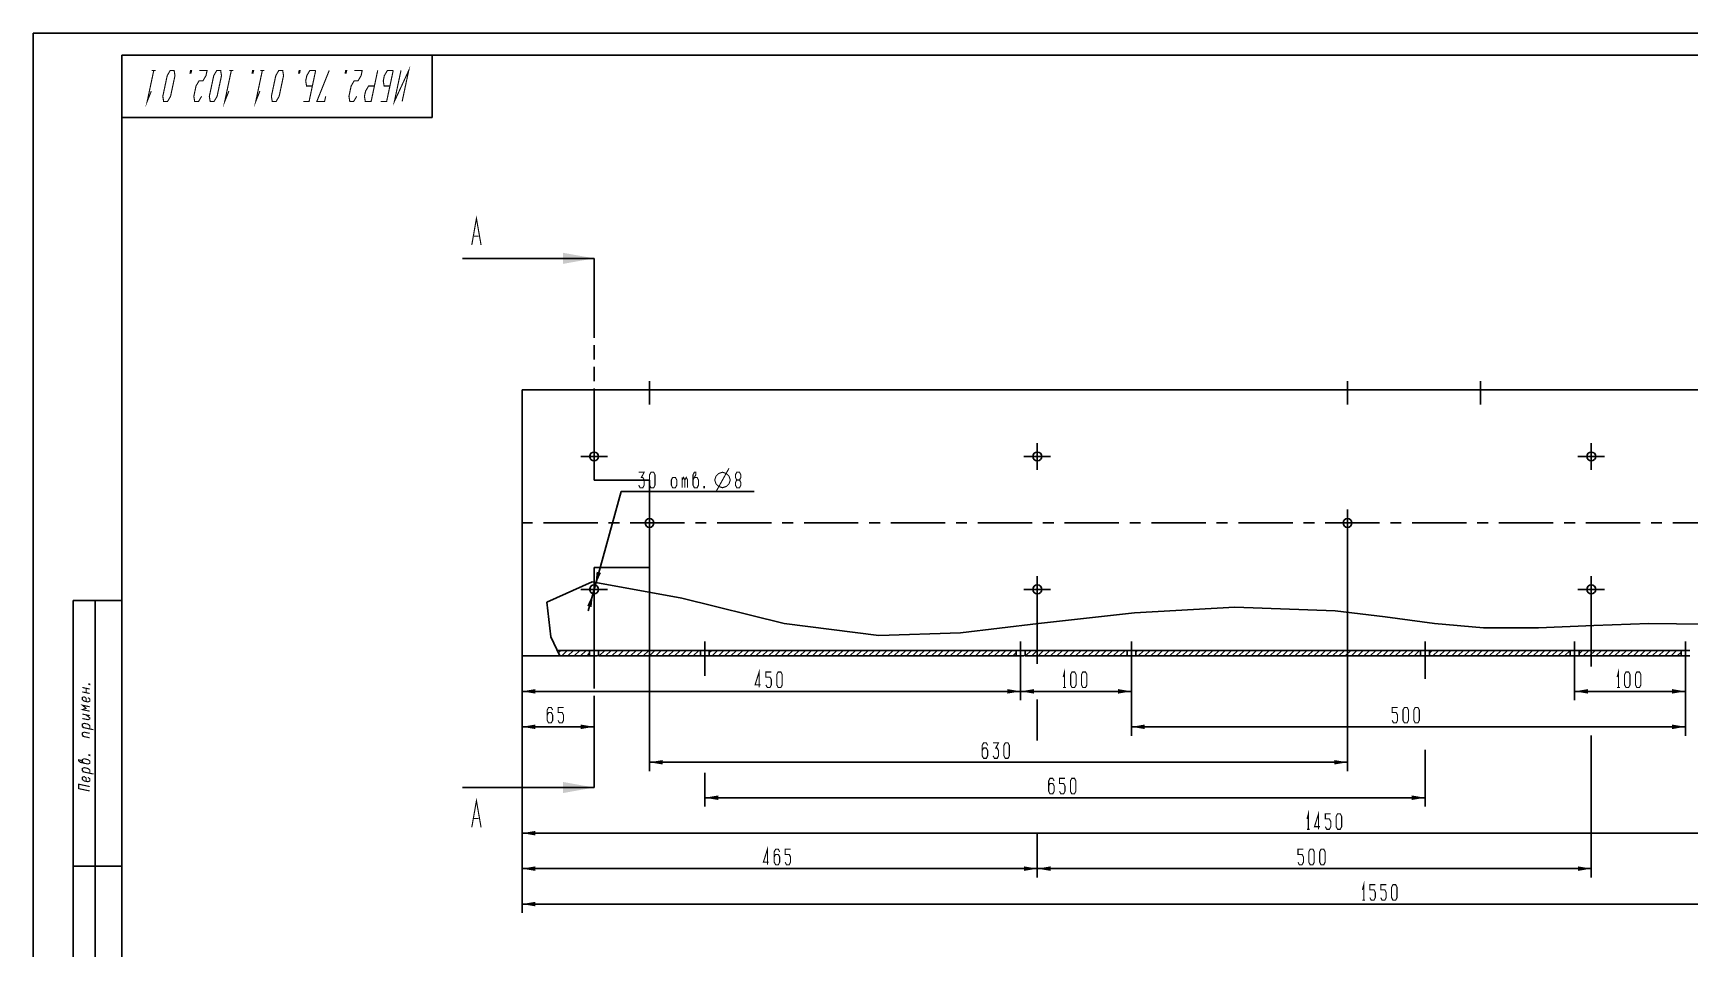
# Model space of a CAD drawing. Header units: millimetres. Extents: x 0 to 594, y 0 to 420.
# Drawn here: x 0 to 373.8, y 213.4 to 420 of the extents above; entities that cross this region are included whole.
import ezdxf

# ---------------------------------------------------------------- set-up
doc = ezdxf.new("R2010")
doc.units = ezdxf.units.MM
doc.header["$LTSCALE"] = 32.67
doc.linetypes.add('CENTER', pattern=[0.6, 0.375, -0.075, 0.075, -0.075])
doc.linetypes.add('PHANTOM', pattern=[0.8, 0.45, -0.05, 0.1, -0.05, 0.1, -0.05])
doc.layers.get('0').update_dxf_attribs({"linetype": 'CONTINUOUS'})
for name, color, linetype in [('ALL_AXIS', 7, 'CONTINUOUS'), ('ALL_DIMENSIONS', 7, 'CONTINUOUS'), ('DEFAULT_3', 7, 'PHANTOM')]:
    doc.layers.add(name, color=color, linetype=linetype)
doc.styles.get("Standard").update_dxf_attribs({"font": 'txt', "width": 0.7})
doc.dimstyles.new('DIMSTYLE_1', dxfattribs={"dimtxt": 3.5, "dimasz": 3, "dimexe": 0.18, "dimexo": 0.0625, "dimgap": 0.09, "dimtad": 1, "dimdec": 5, "dimlfac": 4, "dimdsep": 46, "dimtxsty": 'STANDARD', "dimblk": '_FILLED', "dimblk1": '_FILLED', "dimblk2": '_FILLED', "dimcen": 0.09, "dimadec": 0, "dimazin": 0, "dimtp": 1.2, "dimtm": 1.2, "dimtfac": 1, "dimtdec": 5, "dimtofl": 0, "dimtmove": 0, "dimatfit": 3, "dimldrblk": '_FILLED', "dimfxl": 1, "dimtolj": 1, "dimarcsym": 0})
doc.dimstyles.new('DIMSTYLE_4', dxfattribs={"dimtxt": 3.5, "dimasz": 3, "dimexe": 0.18, "dimexo": 0.0625, "dimgap": 0.09, "dimtad": 1, "dimtih": 1, "dimtoh": 1, "dimdec": 5, "dimlfac": 4, "dimdsep": 46, "dimtxsty": 'STANDARD', "dimblk": '_FILLED', "dimblk1": '_FILLED', "dimblk2": '_FILLED', "dimcen": 0.09, "dimadec": 0, "dimazin": 0, "dimtp": 0.2, "dimtm": 0.2, "dimtfac": 1, "dimtdec": 5, "dimtofl": 0, "dimtmove": 0, "dimatfit": 3, "dimldrblk": '_FILLED', "dimfxl": 1, "dimtolj": 1, "dimarcsym": 0})
doc.dimstyles.new('DIMSTYLE_5', dxfattribs={"dimtxt": 3.5, "dimasz": 3, "dimexe": 0.18, "dimexo": 0.0625, "dimgap": 0.09, "dimtad": 1, "dimdec": 5, "dimlfac": 4, "dimdsep": 46, "dimtxsty": 'STANDARD', "dimblk": '_FILLED', "dimblk1": '_FILLED', "dimblk2": '_FILLED', "dimcen": 0.09, "dimadec": 0, "dimazin": 0, "dimtp": 0.3, "dimtm": 0.3, "dimtfac": 1, "dimtdec": 5, "dimtofl": 0, "dimtmove": 0, "dimatfit": 3, "dimldrblk": '_FILLED', "dimfxl": 1, "dimtolj": 1, "dimarcsym": 0})
doc.dimstyles.new('DIMSTYLE_6', dxfattribs={"dimtxt": 3.5, "dimasz": 3, "dimexe": 0.18, "dimexo": 0.0625, "dimgap": 0.09, "dimtad": 1, "dimdec": 5, "dimlfac": 4, "dimdsep": 46, "dimtxsty": 'STANDARD', "dimblk": '_FILLED', "dimblk1": '_FILLED', "dimblk2": '_FILLED', "dimcen": 0.09, "dimadec": 0, "dimazin": 0, "dimtp": 0.8, "dimtm": 0.8, "dimtfac": 1, "dimtdec": 5, "dimtofl": 0, "dimtmove": 0, "dimatfit": 3, "dimldrblk": '_FILLED', "dimfxl": 1, "dimtolj": 1, "dimarcsym": 0})

# ---------------------------------------------------------------- blocks, each defined once
blk = doc.blocks.new('_FILLED')
at = {"color": 0, "linetype": 'BYBLOCK'}
blk.add_solid([(0, 0), (-1, 0.17), (-1, -0.17)], dxfattribs=at)
blk = doc.blocks.new('*D0')
at = {"layer": 'ALL_DIMENSIONS', "color": 2, "linetype": 'CONTINUOUS'}
for p, q in [((110.32, 279.91), (110.32, 221.48)), ((497.82, 280.23), (497.82, 221.48)), ((110.32, 223.48), (304.07, 223.48)), ((497.82, 223.48), (304.07, 223.48))]:
    blk.add_line(p, q, dxfattribs=at)
at = {"layer": 'ALL_DIMENSIONS', "color": 2, "linetype": 'CONTINUOUS', "xscale": 3, "yscale": 3, "zscale": 3, "rotation": 180}
blk.add_blockref('_FILLED', (110.32, 223.48), dxfattribs=at)
at = {"layer": 'ALL_DIMENSIONS', "color": 2, "linetype": 'CONTINUOUS', "xscale": 3, "yscale": 3, "zscale": 3}
blk.add_blockref('_FILLED', (497.82, 223.48), dxfattribs=at)
blk = doc.blocks.new('*D3')
at = {"layer": 'ALL_DIMENSIONS', "color": 2, "linetype": 'CONTINUOUS'}
for p, q in [((126.57, 294.48), (132.65, 316.55)), ((132.65, 316.55), (162.66, 316.55)), ((162.66, 316.55), (134.9, 316.55)), ((126.84, 295.45), (126.57, 294.48)), ((126.84, 295.45), (126.84, 295.45)), ((126.57, 294.48), (125.25, 289.66)), ((126.31, 293.52), (126.57, 294.48)), ((126.31, 293.52), (126.31, 293.52))]:
    blk.add_line(p, q, dxfattribs=at)
at = {"layer": 'ALL_DIMENSIONS', "color": 2, "linetype": 'CONTINUOUS', "xscale": 3, "yscale": 3, "zscale": 3}
for p, rotation in [((126.84, 295.45), 254.6078218206), ((126.31, 293.52), 74.6078218206)]:
    blk.add_blockref('_FILLED', p, dxfattribs=dict(at, rotation=rotation))
blk = doc.blocks.new('*D6')
at = {"layer": 'ALL_DIMENSIONS', "color": 2, "linetype": 'CONTINUOUS'}
for p, q in [((226.57, 292.05), (226.57, 277.7)), ((110.32, 280.3), (110.32, 229.48)), ((226.57, 269.67), (226.57, 260.37)), ((226.57, 235.97), (226.57, 229.48)), ((110.32, 231.48), (168.45, 231.48)), ((226.57, 231.48), (168.45, 231.48))]:
    blk.add_line(p, q, dxfattribs=at)
at = {"layer": 'ALL_DIMENSIONS', "color": 2, "linetype": 'CONTINUOUS', "xscale": 3, "yscale": 3, "zscale": 3, "rotation": 180}
blk.add_blockref('_FILLED', (110.32, 231.48), dxfattribs=at)
at = {"layer": 'ALL_DIMENSIONS', "color": 2, "linetype": 'CONTINUOUS', "xscale": 3, "yscale": 3, "zscale": 3}
blk.add_blockref('_FILLED', (226.57, 231.48), dxfattribs=at)
blk = doc.blocks.new('*D7')
at = {"layer": 'ALL_DIMENSIONS', "color": 2, "linetype": 'CONTINUOUS'}
for p, q in [((351.57, 294.48), (351.57, 277.09)), ((351.57, 261.54), (351.57, 229.48)), ((226.57, 239.48), (226.57, 229.48)), ((226.57, 231.48), (289.07, 231.48)), ((351.57, 231.48), (289.07, 231.48))]:
    blk.add_line(p, q, dxfattribs=at)
at = {"layer": 'ALL_DIMENSIONS', "color": 2, "linetype": 'CONTINUOUS', "xscale": 3, "yscale": 3, "zscale": 3, "rotation": 180}
blk.add_blockref('_FILLED', (226.57, 231.48), dxfattribs=at)
at = {"layer": 'ALL_DIMENSIONS', "color": 2, "linetype": 'CONTINUOUS', "xscale": 3, "yscale": 3, "zscale": 3}
blk.add_blockref('_FILLED', (351.57, 231.48), dxfattribs=at)
blk = doc.blocks.new('*D8')
at = {"layer": 'ALL_DIMENSIONS', "color": 2, "linetype": 'CONTINUOUS'}
for p, q in [((139.07, 309.48), (139.07, 253.48)), ((296.57, 309.48), (296.57, 253.48)), ((139.07, 255.48), (217.82, 255.48)), ((296.57, 255.48), (217.82, 255.48))]:
    blk.add_line(p, q, dxfattribs=at)
at = {"layer": 'ALL_DIMENSIONS', "color": 2, "linetype": 'CONTINUOUS', "xscale": 3, "yscale": 3, "zscale": 3, "rotation": 180}
blk.add_blockref('_FILLED', (139.07, 255.48), dxfattribs=at)
at = {"layer": 'ALL_DIMENSIONS', "color": 2, "linetype": 'CONTINUOUS', "xscale": 3, "yscale": 3, "zscale": 3}
blk.add_blockref('_FILLED', (296.57, 255.48), dxfattribs=at)
blk = doc.blocks.new('*D9')
at = {"layer": 'ALL_DIMENSIONS', "color": 2, "linetype": 'CONTINUOUS'}
for p, q in [((110.32, 279.48), (110.32, 261.48)), ((126.57, 279.48), (126.57, 275.22)), ((126.57, 269.7), (126.57, 261.48)), ((110.32, 263.48), (118.45, 263.48)), ((126.57, 263.48), (118.45, 263.48))]:
    blk.add_line(p, q, dxfattribs=at)
at = {"layer": 'ALL_DIMENSIONS', "color": 2, "linetype": 'CONTINUOUS', "xscale": 3, "yscale": 3, "zscale": 3, "rotation": 180}
blk.add_blockref('_FILLED', (110.32, 263.48), dxfattribs=at)
at = {"layer": 'ALL_DIMENSIONS', "color": 2, "linetype": 'CONTINUOUS', "xscale": 3, "yscale": 3, "zscale": 3}
blk.add_blockref('_FILLED', (126.57, 263.48), dxfattribs=at)
blk = doc.blocks.new('*D10')
at = {"layer": 'ALL_DIMENSIONS', "color": 2, "linetype": 'CONTINUOUS'}
for p, q in [((110.32, 279.48), (110.32, 269.48)), ((222.82, 279.48), (222.82, 269.48)), ((110.32, 271.48), (166.57, 271.48)), ((222.82, 271.48), (166.57, 271.48))]:
    blk.add_line(p, q, dxfattribs=at)
at = {"layer": 'ALL_DIMENSIONS', "color": 2, "linetype": 'CONTINUOUS', "xscale": 3, "yscale": 3, "zscale": 3, "rotation": 180}
blk.add_blockref('_FILLED', (110.32, 271.48), dxfattribs=at)
at = {"layer": 'ALL_DIMENSIONS', "color": 2, "linetype": 'CONTINUOUS', "xscale": 3, "yscale": 3, "zscale": 3}
blk.add_blockref('_FILLED', (222.82, 271.48), dxfattribs=at)
blk = doc.blocks.new('*D11')
at = {"layer": 'ALL_DIMENSIONS', "color": 2, "linetype": 'CONTINUOUS'}
for p, q in [((347.82, 279.48), (347.82, 269.48)), ((372.82, 279.48), (372.82, 269.48)), ((347.82, 271.48), (360.32, 271.48)), ((372.82, 271.48), (360.32, 271.48))]:
    blk.add_line(p, q, dxfattribs=at)
at = {"layer": 'ALL_DIMENSIONS', "color": 2, "linetype": 'CONTINUOUS', "xscale": 3, "yscale": 3, "zscale": 3, "rotation": 180}
blk.add_blockref('_FILLED', (347.82, 271.48), dxfattribs=at)
at = {"layer": 'ALL_DIMENSIONS', "color": 2, "linetype": 'CONTINUOUS', "xscale": 3, "yscale": 3, "zscale": 3}
blk.add_blockref('_FILLED', (372.82, 271.48), dxfattribs=at)
blk = doc.blocks.new('*D12')
at = {"layer": 'ALL_DIMENSIONS', "color": 2, "linetype": 'CONTINUOUS'}
for p, q in [((247.82, 279.48), (247.82, 261.48)), ((372.82, 279.48), (372.82, 261.48)), ((247.82, 263.48), (310.32, 263.48)), ((372.82, 263.48), (310.32, 263.48))]:
    blk.add_line(p, q, dxfattribs=at)
at = {"layer": 'ALL_DIMENSIONS', "color": 2, "linetype": 'CONTINUOUS', "xscale": 3, "yscale": 3, "zscale": 3, "rotation": 180}
blk.add_blockref('_FILLED', (247.82, 263.48), dxfattribs=at)
at = {"layer": 'ALL_DIMENSIONS', "color": 2, "linetype": 'CONTINUOUS', "xscale": 3, "yscale": 3, "zscale": 3}
blk.add_blockref('_FILLED', (372.82, 263.48), dxfattribs=at)
blk = doc.blocks.new('*D16')
at = {"layer": 'ALL_DIMENSIONS', "color": 2, "linetype": 'CONTINUOUS'}
for p, q in [((151.57, 279.48), (151.57, 274.96)), ((314.07, 279.48), (314.07, 274.33)), ((314.07, 258.28), (314.07, 245.48)), ((151.57, 253.13), (151.57, 245.48)), ((151.57, 247.48), (232.82, 247.48)), ((314.07, 247.48), (232.82, 247.48))]:
    blk.add_line(p, q, dxfattribs=at)
at = {"layer": 'ALL_DIMENSIONS', "color": 2, "linetype": 'CONTINUOUS', "xscale": 3, "yscale": 3, "zscale": 3, "rotation": 180}
blk.add_blockref('_FILLED', (151.57, 247.48), dxfattribs=at)
at = {"layer": 'ALL_DIMENSIONS', "color": 2, "linetype": 'CONTINUOUS', "xscale": 3, "yscale": 3, "zscale": 3}
blk.add_blockref('_FILLED', (314.07, 247.48), dxfattribs=at)
blk = doc.blocks.new('*D17')
at = {"layer": 'ALL_DIMENSIONS', "color": 2, "linetype": 'CONTINUOUS'}
for p, q in [((222.82, 277.48), (222.82, 269.48)), ((247.82, 277.48), (247.82, 269.48)), ((222.82, 271.48), (235.32, 271.48)), ((247.82, 271.48), (235.32, 271.48))]:
    blk.add_line(p, q, dxfattribs=at)
at = {"layer": 'ALL_DIMENSIONS', "color": 2, "linetype": 'CONTINUOUS', "xscale": 3, "yscale": 3, "zscale": 3, "rotation": 180}
blk.add_blockref('_FILLED', (222.82, 271.48), dxfattribs=at)
at = {"layer": 'ALL_DIMENSIONS', "color": 2, "linetype": 'CONTINUOUS', "xscale": 3, "yscale": 3, "zscale": 3}
blk.add_blockref('_FILLED', (247.82, 271.48), dxfattribs=at)
blk = doc.blocks.new('*D19')
at = {"layer": 'ALL_DIMENSIONS', "color": 2, "linetype": 'CONTINUOUS'}
for p, q in [((110.32, 283.18), (110.32, 237.48)), ((472.82, 277.48), (472.82, 237.48)), ((110.32, 239.48), (291.57, 239.48)), ((472.82, 239.48), (291.57, 239.48))]:
    blk.add_line(p, q, dxfattribs=at)
at = {"layer": 'ALL_DIMENSIONS', "color": 2, "linetype": 'CONTINUOUS', "xscale": 3, "yscale": 3, "zscale": 3, "rotation": 180}
blk.add_blockref('_FILLED', (110.32, 239.48), dxfattribs=at)
at = {"layer": 'ALL_DIMENSIONS', "color": 2, "linetype": 'CONTINUOUS', "xscale": 3, "yscale": 3, "zscale": 3}
blk.add_blockref('_FILLED', (472.82, 239.48), dxfattribs=at)

msp = doc.modelspace()

# ---------------------------------------------------------------- linework, layer by layer
at = {"color": 7, "linetype": 'CONTINUOUS'}
for p, q in [((0, 420), (0, 0)), ((0, 420), (594, 420)), ((90, 415), (20, 415)), ((20, 401), (20, 415)), ((20, 415), (20, 5)), ((20, 415), (589, 415)), ((90, 401), (90, 415)), ((90, 401), (20, 401)), ((126.5736612, 369.1847294), (102.8736612, 369.1847294)), ((110.3236612, 279.4844294), (110.3236612, 339.4844294)), ((497.8236612, 339.4844294), (110.3236612, 339.4844294)), ((126.1105873, 296.2095798), (115.9176813, 291.5685624)), ((146.3889169, 292.4936978), (126.1105873, 296.2095798)), ((9, 172), (9, 292)), ((9, 292), (20, 292)), ((14, 172), (14, 292)), ((20, 172), (20, 292)), ((169.4797042, 286.7862389), (146.3889169, 292.4936978)), ((115.9176813, 291.5685624), (116.7922284, 283.7570678)), ((248.5180544, 289.2033859), (226.8675859, 286.7862389)), ((271.114478, 290.462363), (248.5180544, 289.2033859)), ((293.8201145, 289.655633), (271.114478, 290.462363)), ((305.0461883, 288.3060272), (293.8201145, 289.655633)), ((316.1757928, 286.8242513), (305.0461883, 288.3060272)), ((190.8501732, 284.1006105), (169.4797042, 286.7862389)), ((209.269765, 284.6744963), (190.8501732, 284.1006105)), ((226.8675859, 286.7862389), (209.269765, 284.6744963)), ((327.2963789, 285.8297742), (316.1757928, 286.8242513)), ((339.6812964, 285.7818137), (327.2963789, 285.8297742)), ((352.1271045, 286.3482832), (339.6812964, 285.7818137)), ((364.5985019, 286.7862389), (352.1271045, 286.3482832)), ((377.0597841, 286.6079525), (364.5985019, 286.7862389)), ((116.7922284, 283.7570678), (118.821968, 279.4844294)), ((125.5736612, 280.7344294), (118.2281489, 280.7344294)), ((125.5736612, 279.4844294), (125.5736612, 280.7344294)), ((127.5736612, 279.4844294), (127.5736612, 280.7344294)), ((150.5736612, 280.7344294), (127.5736612, 280.7344294)), ((150.5736612, 279.4844294), (150.5736612, 280.7344294)), ((152.5736612, 279.4844294), (152.5736612, 280.7344294)), ((221.8236612, 280.7344294), (152.5736612, 280.7344294)), ((221.8236612, 279.4844294), (221.8236612, 280.7344294)), ((223.8236612, 279.4844294), (223.8236612, 280.7344294)), ((246.8236612, 280.7344294), (223.8236612, 280.7344294)), ((246.8236612, 279.4844294), (246.8236612, 280.7344294)), ((248.8236612, 279.4844294), (248.8236612, 280.7344294)), ((313.0736612, 280.7344294), (248.8236612, 280.7344294)), ((313.0736612, 279.4844294), (313.0736612, 280.7344294)), ((346.8236612, 280.7344294), (315.0736612, 280.7344294)), ((315.0736612, 279.4844294), (315.0736612, 280.7344294)), ((346.8236612, 279.4844294), (346.8236612, 280.7344294)), ((371.8236612, 280.7344294), (348.8236612, 280.7344294)), ((348.8236612, 279.4844294), (348.8236612, 280.7344294)), ((371.8236612, 279.4844294), (371.8236612, 280.7344294)), ((125.5736612, 279.4844294), (110.3236612, 279.4844294)), ((150.5736612, 279.4844294), (127.5736612, 279.4844294)), ((221.8236612, 279.4844294), (152.5736612, 279.4844294)), ((246.8236612, 279.4844294), (223.8236612, 279.4844294)), ((313.0736612, 279.4844294), (248.8236612, 279.4844294)), ((346.8236612, 279.4844294), (315.0736612, 279.4844294)), ((371.8236612, 279.4844294), (348.8236612, 279.4844294)), ((126.5736612, 249.7841294), (102.8736612, 249.7841294)), ((9, 232), (20, 232))]:
    msp.add_line(p, q, dxfattribs=at)
at = {"color": 5, "linetype": 'CONTINUOUS'}
for p, q in [((102.8736612, 369.1847294), (96.8736612, 369.1847294)), ((102.8736612, 249.7841294), (96.8736612, 249.7841294))]:
    msp.add_line(p, q, dxfattribs=at)
at = {"color": 2, "linetype": 'CONTINUOUS'}
for p, q in [((118.5082001, 280.1449165), (119.097713, 280.7344294)), ((119.2619265, 279.4844294), (120.5119265, 280.7344294)), ((120.6761401, 279.4844294), (121.9261401, 280.7344294)), ((122.0903537, 279.4844294), (123.3403537, 280.7344294)), ((123.5045672, 279.4844294), (124.7545672, 280.7344294)), ((127.5736612, 280.7250963), (127.5829943, 280.7344294)), ((127.7472079, 279.4844294), (128.9972079, 280.7344294)), ((129.1614215, 279.4844294), (130.4114215, 280.7344294)), ((130.575635, 279.4844294), (131.825635, 280.7344294)), ((131.9898486, 279.4844294), (133.2398486, 280.7344294)), ((133.4040622, 279.4844294), (134.6540622, 280.7344294)), ((134.8182757, 279.4844294), (136.0682757, 280.7344294)), ((136.2324893, 279.4844294), (137.4824893, 280.7344294)), ((137.6467028, 279.4844294), (138.8967028, 280.7344294)), ((139.0609164, 279.4844294), (140.3109164, 280.7344294)), ((140.47513, 279.4844294), (141.72513, 280.7344294)), ((141.8893435, 279.4844294), (143.1393435, 280.7344294)), ((143.3035571, 279.4844294), (144.5535571, 280.7344294)), ((144.7177707, 279.4844294), (145.9677707, 280.7344294)), ((146.1319842, 279.4844294), (147.3819842, 280.7344294)), ((147.5461978, 279.4844294), (148.7961978, 280.7344294)), ((148.9604113, 279.4844294), (150.2104113, 280.7344294)), ((152.5736612, 280.2692522), (153.0388385, 280.7344294)), ((153.203052, 279.4844294), (154.453052, 280.7344294)), ((154.6172656, 279.4844294), (155.8672656, 280.7344294)), ((156.0314792, 279.4844294), (157.2814792, 280.7344294)), ((157.4456927, 279.4844294), (158.6956927, 280.7344294)), ((158.8599063, 279.4844294), (160.1099063, 280.7344294)), ((160.2741198, 279.4844294), (161.5241198, 280.7344294)), ((161.6883334, 279.4844294), (162.9383334, 280.7344294)), ((163.102547, 279.4844294), (164.352547, 280.7344294)), ((164.5167605, 279.4844294), (165.7667605, 280.7344294)), ((165.9309741, 279.4844294), (167.1809741, 280.7344294)), ((167.3451877, 279.4844294), (168.5951877, 280.7344294)), ((168.7594012, 279.4844294), (170.0094012, 280.7344294)), ((170.1736148, 279.4844294), (171.4236148, 280.7344294)), ((171.5878283, 279.4844294), (172.8378283, 280.7344294)), ((173.0020419, 279.4844294), (174.2520419, 280.7344294)), ((174.4162555, 279.4844294), (175.6662555, 280.7344294)), ((175.830469, 279.4844294), (177.080469, 280.7344294)), ((177.2446826, 279.4844294), (178.4946826, 280.7344294)), ((178.6588962, 279.4844294), (179.9088962, 280.7344294)), ((180.0731097, 279.4844294), (181.3231097, 280.7344294)), ((181.4873233, 279.4844294), (182.7373233, 280.7344294)), ((182.9015368, 279.4844294), (184.1515368, 280.7344294)), ((184.3157504, 279.4844294), (185.5657504, 280.7344294)), ((185.729964, 279.4844294), (186.979964, 280.7344294)), ((187.1441775, 279.4844294), (188.3941775, 280.7344294)), ((188.5583911, 279.4844294), (189.8083911, 280.7344294)), ((189.9726047, 279.4844294), (191.2226047, 280.7344294)), ((191.3868182, 279.4844294), (192.6368182, 280.7344294)), ((192.8010318, 279.4844294), (194.0510318, 280.7344294)), ((194.2152453, 279.4844294), (195.4652453, 280.7344294)), ((195.6294589, 279.4844294), (196.8794589, 280.7344294)), ((197.0436725, 279.4844294), (198.2936725, 280.7344294)), ((198.457886, 279.4844294), (199.707886, 280.7344294)), ((199.8720996, 279.4844294), (201.1220996, 280.7344294)), ((201.2863132, 279.4844294), (202.5363132, 280.7344294)), ((202.7005267, 279.4844294), (203.9505267, 280.7344294)), ((204.1147403, 279.4844294), (205.3647403, 280.7344294)), ((205.5289538, 279.4844294), (206.7789538, 280.7344294)), ((206.9431674, 279.4844294), (208.1931674, 280.7344294)), ((208.357381, 279.4844294), (209.607381, 280.7344294)), ((209.7715945, 279.4844294), (211.0215945, 280.7344294)), ((211.1858081, 279.4844294), (212.4358081, 280.7344294)), ((212.6000217, 279.4844294), (213.8500217, 280.7344294)), ((214.0142352, 279.4844294), (215.2642352, 280.7344294)), ((215.4284488, 279.4844294), (216.6784488, 280.7344294)), ((216.8426623, 279.4844294), (218.0926623, 280.7344294)), ((218.2568759, 279.4844294), (219.5068759, 280.7344294)), ((219.6710895, 279.4844294), (220.9210895, 280.7344294)), ((223.9137301, 279.4844294), (225.1637301, 280.7344294)), ((225.3279437, 279.4844294), (226.5779437, 280.7344294)), ((226.7421573, 279.4844294), (227.9921573, 280.7344294)), ((228.1563708, 279.4844294), (229.4063708, 280.7344294)), ((229.5705844, 279.4844294), (230.8205844, 280.7344294)), ((230.984798, 279.4844294), (232.234798, 280.7344294)), ((232.3990115, 279.4844294), (233.6490115, 280.7344294)), ((233.8132251, 279.4844294), (235.0632251, 280.7344294)), ((235.2274386, 279.4844294), (236.4774386, 280.7344294)), ((236.6416522, 279.4844294), (237.8916522, 280.7344294)), ((238.0558658, 279.4844294), (239.3058658, 280.7344294)), ((239.4700793, 279.4844294), (240.7200793, 280.7344294)), ((240.8842929, 279.4844294), (242.1342929, 280.7344294)), ((242.2985065, 279.4844294), (243.5485065, 280.7344294)), ((243.71272, 279.4844294), (244.96272, 280.7344294)), ((245.1269336, 279.4844294), (246.3769336, 280.7344294)), ((248.8236612, 280.3527299), (249.2053607, 280.7344294)), ((249.3695743, 279.4844294), (250.6195743, 280.7344294)), ((250.7837878, 279.4844294), (252.0337878, 280.7344294)), ((252.1980014, 279.4844294), (253.4480014, 280.7344294)), ((253.612215, 279.4844294), (254.862215, 280.7344294)), ((255.0264285, 279.4844294), (256.2764285, 280.7344294)), ((256.4406421, 279.4844294), (257.6906421, 280.7344294)), ((257.8548556, 279.4844294), (259.1048556, 280.7344294)), ((259.2690692, 279.4844294), (260.5190692, 280.7344294)), ((260.6832828, 279.4844294), (261.9332828, 280.7344294)), ((262.0974963, 279.4844294), (263.3474963, 280.7344294)), ((263.5117099, 279.4844294), (264.7617099, 280.7344294)), ((264.9259235, 279.4844294), (266.1759235, 280.7344294)), ((266.340137, 279.4844294), (267.590137, 280.7344294)), ((267.7543506, 279.4844294), (269.0043506, 280.7344294)), ((269.1685641, 279.4844294), (270.4185641, 280.7344294)), ((270.5827777, 279.4844294), (271.8327777, 280.7344294)), ((271.9969913, 279.4844294), (273.2469913, 280.7344294)), ((273.4112048, 279.4844294), (274.6612048, 280.7344294)), ((274.8254184, 279.4844294), (276.0754184, 280.7344294)), ((276.239632, 279.4844294), (277.489632, 280.7344294)), ((277.6538455, 279.4844294), (278.9038455, 280.7344294)), ((279.0680591, 279.4844294), (280.3180591, 280.7344294)), ((280.4822726, 279.4844294), (281.7322726, 280.7344294)), ((281.8964862, 279.4844294), (283.1464862, 280.7344294)), ((283.3106998, 279.4844294), (284.5606998, 280.7344294)), ((284.7249133, 279.4844294), (285.9749133, 280.7344294)), ((286.1391269, 279.4844294), (287.3891269, 280.7344294)), ((287.5533405, 279.4844294), (288.8033405, 280.7344294)), ((288.967554, 279.4844294), (290.217554, 280.7344294)), ((290.3817676, 279.4844294), (291.6317676, 280.7344294)), ((291.7959811, 279.4844294), (293.0459811, 280.7344294)), ((293.2101947, 279.4844294), (294.4601947, 280.7344294)), ((294.6244083, 279.4844294), (295.8744083, 280.7344294)), ((296.0386218, 279.4844294), (297.2886218, 280.7344294)), ((297.4528354, 279.4844294), (298.7028354, 280.7344294)), ((298.867049, 279.4844294), (300.117049, 280.7344294)), ((300.2812625, 279.4844294), (301.5312625, 280.7344294)), ((301.6954761, 279.4844294), (302.9454761, 280.7344294)), ((303.1096896, 279.4844294), (304.3596896, 280.7344294)), ((304.5239032, 279.4844294), (305.7739032, 280.7344294)), ((305.9381168, 279.4844294), (307.1881168, 280.7344294)), ((307.3523303, 279.4844294), (308.6023303, 280.7344294)), ((308.7665439, 279.4844294), (310.0165439, 280.7344294)), ((310.1807575, 279.4844294), (311.4307575, 280.7344294)), ((311.594971, 279.4844294), (312.844971, 280.7344294)), ((315.0736612, 280.1346925), (315.6733981, 280.7344294)), ((315.8376117, 279.4844294), (317.0876117, 280.7344294)), ((317.2518253, 279.4844294), (318.5018253, 280.7344294)), ((318.6660388, 279.4844294), (319.9160388, 280.7344294)), ((320.0802524, 279.4844294), (321.3302524, 280.7344294)), ((321.494466, 279.4844294), (322.744466, 280.7344294)), ((322.9086795, 279.4844294), (324.1586795, 280.7344294)), ((324.3228931, 279.4844294), (325.5728931, 280.7344294)), ((325.7371066, 279.4844294), (326.9871066, 280.7344294)), ((327.1513202, 279.4844294), (328.4013202, 280.7344294)), ((328.5655338, 279.4844294), (329.8155338, 280.7344294)), ((329.9797473, 279.4844294), (331.2297473, 280.7344294)), ((331.3939609, 279.4844294), (332.6439609, 280.7344294)), ((332.8081745, 279.4844294), (334.0581745, 280.7344294)), ((334.222388, 279.4844294), (335.472388, 280.7344294)), ((335.6366016, 279.4844294), (336.8866016, 280.7344294)), ((337.0508151, 279.4844294), (338.3008151, 280.7344294)), ((338.4650287, 279.4844294), (339.7150287, 280.7344294)), ((339.8792423, 279.4844294), (341.1292423, 280.7344294)), ((341.2934558, 279.4844294), (342.5434558, 280.7344294)), ((342.7076694, 279.4844294), (343.9576694, 280.7344294)), ((344.121883, 279.4844294), (345.371883, 280.7344294)), ((345.5360965, 279.4844294), (346.7860965, 280.7344294)), ((348.8236612, 279.943567), (349.6145236, 280.7344294)), ((349.7787372, 279.4844294), (351.0287372, 280.7344294)), ((351.1929508, 279.4844294), (352.4429508, 280.7344294)), ((352.6071643, 279.4844294), (353.8571643, 280.7344294)), ((354.0213779, 279.4844294), (355.2713779, 280.7344294)), ((355.4355915, 279.4844294), (356.6855915, 280.7344294)), ((356.849805, 279.4844294), (358.099805, 280.7344294)), ((358.2640186, 279.4844294), (359.5140186, 280.7344294)), ((359.6782321, 279.4844294), (360.9282321, 280.7344294)), ((361.0924457, 279.4844294), (362.3424457, 280.7344294)), ((362.5066593, 279.4844294), (363.7566593, 280.7344294)), ((363.9208728, 279.4844294), (365.1708728, 280.7344294)), ((365.3350864, 279.4844294), (366.5850864, 280.7344294)), ((366.7492999, 279.4844294), (367.9992999, 280.7344294)), ((368.1635135, 279.4844294), (369.4135135, 280.7344294)), ((369.5777271, 279.4844294), (370.8277271, 280.7344294)), ((124.9187808, 279.4844294), (125.5736612, 280.1393098)), ((150.3746249, 279.4844294), (150.5736612, 279.6834657)), ((221.085303, 279.4844294), (221.8236612, 280.2227876)), ((246.5411471, 279.4844294), (246.8236612, 279.7669435)), ((313.0091846, 279.4844294), (313.0736612, 279.5489061)), ((370.9919406, 279.4844294), (371.8236612, 280.31615))]:
    msp.add_line(p, q, dxfattribs=at)
at = {"color": 2, "linetype": 'CONTINUOUS', "const_width": 0.25}
for points in [[(26.6643197, 406.9115076), (25.730854, 404.5781796), (27.2187498, 411.5781998)], [(27.6562511, 411.5781998), (26.7812508, 411.5781998)], [(31.8124995, 411.5781998), (32.0020174, 410.4115177), (31.0100861, 405.7448617), (30.3246037, 404.5781796), (29.4496034, 404.5781796), (29.2600878, 405.7448617), (30.2520168, 410.4115177), (30.9374992, 411.5781998), (31.8124995, 411.5781998)], [(35.5312489, 411.5781998), (35.7499996, 411.5781998), (35.6260079, 410.9948588), (35.4072595, 410.9948588), (35.5312489, 411.5781998)], [(38.0100859, 405.7448617), (37.3246035, 404.5781796), (36.4496033, 404.5781796), (36.2600877, 405.7448617), (36.7560522, 408.0781897), (37.4415346, 409.2448718), (38.3165349, 409.2448718), (39.0020195, 410.4115177), (39.2499984, 411.5781998), (37.5000001, 411.5781998)], [(42.3124982, 411.5781998), (42.5020161, 410.4115177), (41.510087, 405.7448617), (40.8246023, 404.5781796), (39.9496043, 404.5781796), (39.7600865, 405.7448617), (40.7520155, 410.4115177), (41.4375002, 411.5781998), (42.3124982, 411.5781998)], [(44.1643206, 406.9115076), (43.2308525, 404.5781796), (44.7187484, 411.5781998)], [(45.1562496, 411.5781998), (44.2812516, 411.5781998)], [(49.5312487, 411.5781998), (49.7500016, 411.5781998), (49.6260099, 410.9948588), (49.407257, 410.9948588), (49.5312487, 411.5781998)], [(51.1643182, 406.9115076), (50.2308546, 404.5781796), (51.7187505, 411.5781998)], [(52.1562518, 411.5781998), (51.2812492, 411.5781998)], [(56.3124979, 411.5781998), (56.5020158, 410.4115177), (55.5100867, 405.7448617), (54.8246021, 404.5781796), (53.9496041, 404.5781796), (53.7600862, 405.7448617), (54.7520153, 410.4115177), (55.4374999, 411.5781998), (56.3124979, 411.5781998)], [(60.0312519, 411.5781998), (60.2500003, 411.5781998), (60.1260086, 410.9948588), (59.9072602, 410.9948588), (60.0312519, 411.5781998)], [(63.7500013, 411.5781998), (62.2621055, 404.5781796), (60.9496062, 404.5781796)], [(63.7500013, 411.5781998), (62.4375021, 411.5781998), (61.7520174, 410.4115177), (61.504034, 409.2448718), (61.6935519, 408.0781897), (63.0060511, 408.0781897)], [(66.8125011, 411.5781998), (64.012106, 404.5781796), (65.762102, 404.5781796), (66.0100854, 405.7448617)], [(70.5312506, 411.5781998), (70.7499989, 411.5781998), (70.6260072, 410.9948588), (70.4072589, 410.9948588), (70.5312506, 411.5781998)], [(73.0100875, 405.7448617), (72.3246029, 404.5781796), (71.4496049, 404.5781796), (71.260087, 405.7448617), (71.7560538, 408.0781897), (72.4415339, 409.2448718), (73.3165365, 409.2448718), (74.0020166, 410.4115177), (74.25, 411.5781998), (72.4999995, 411.5781998)], [(77.7500011, 411.5781998), (76.2621007, 404.5781796), (74.9496059, 404.5781796), (74.7600881, 405.7448617), (75.0080715, 406.9115076), (75.6935516, 408.0781897), (77.0060509, 408.0781897)], [(81.2500021, 411.5781998), (79.7621017, 404.5781796), (78.4496025, 404.5781796)], [(81.2500021, 411.5781998), (79.9375029, 411.5781998), (79.2520137, 410.4115177), (79.0040303, 409.2448718), (79.1935527, 408.0781897), (80.5060519, 408.0781897)], [(83.2621028, 404.5781796), (84.7500032, 411.5781998), (81.5121068, 404.5781796), (82.9999981, 411.5781998)], [(12.7779258, 273.1250079), (12.7779258, 273.0000011), (12.5695928, 273.0442683), (12.5695928, 273.1692751), (12.7779258, 273.1250079)], [(11.1112594, 272.3542654), (12.7779258, 271.9999827)], [(12.7779258, 271.0000005), (11.1112594, 271.3542469)], [(11.9445926, 269.1771412), (11.9445926, 269.927146), (11.5279254, 270.2656941), (11.1112594, 270.1042511), (11.1112594, 269.60426), (11.5279254, 269.2657119), (12.3612586, 269.0885706), (12.7779258, 269.2500135), (12.7779258, 269.7500046), (12.3612586, 270.0885527)], [(11.9445926, 271.1771418), (11.9445926, 272.177124)], [(12.7779258, 266.9999993), (11.1112594, 267.3542457), (11.9445926, 267.6771317), (11.1112594, 268.3542642), (12.7779258, 268.0000177)], [(11.1112594, 266.3542635), (12.7779258, 266.0000171)], [(11.1112594, 265.3542451), (12.3612586, 265.0885693), (12.7779258, 265.2500123), (12.7779258, 265.4999897), (11.9445926, 266.1771222)], [(12.7779258, 262.999998), (12.7779258, 263.7500028), (12.3612586, 264.0885509), (11.5279254, 264.2656923), (11.1112594, 264.1042493), (11.1112594, 263.6042582), (11.5279254, 263.265692)], [(13.611259, 262.8228748), (11.1112594, 263.3542626)], [(11.5279254, 261.2656913), (11.1112594, 261.6042576), (11.1112594, 262.1042668), (11.5279254, 262.2656917), (12.7779258, 261.9999977)], [(12.7779258, 260.9999974), (11.1112594, 261.354262)], [(11.5279254, 255.2656895), (10.6945922, 255.942822), (10.2779262, 256.0313926), (10.2779262, 255.7813971), (10.6945922, 255.4428309), (12.3612586, 255.0885663), (12.7779258, 255.2499911), (12.7779258, 255.7500004), (12.3612586, 256.0885666), (11.5279254, 256.2656898), (11.1112594, 256.104265), (11.1112594, 255.6042557)], [(12.7779258, 252.999995), (12.7779258, 253.7499998), (12.3612586, 254.088566), (11.5279254, 254.2656892), (11.1112594, 254.1042643), (11.1112594, 253.6042551), (11.5279254, 253.2656889)], [(12.7779258, 257.1250031), (12.7779258, 256.9999962), (12.5695928, 257.0442816), (12.5695928, 257.1692884), (12.7779258, 257.1250031)], [(12.7779258, 248.9999938), (10.2779262, 249.5313997), (10.2779262, 250.5314), (12.7779258, 249.9999941)], [(13.611259, 252.8228718), (11.1112594, 253.3542596)], [(11.9445926, 251.1771357), (11.9445926, 251.9271224), (11.5279254, 252.2656886), (11.1112594, 252.1042637), (11.1112594, 251.6042545), (11.5279254, 251.2656883), (12.3612586, 251.0885651), (12.7779258, 251.2500081), (12.7779258, 251.7499991), (12.3612586, 252.0885654)]]:
    msp.add_lwpolyline(points, dxfattribs=at)
at = {"color": 7, "linetype": 'CONTINUOUS', "const_width": 0.25}
for points in [[(98.9736638, 372.1847318), (100.0236596, 378.1847336), (101.0736645, 372.1847318)], [(99.4986617, 374.1847324), (100.5486575, 374.1847324)], [(98.9736638, 240.7841298), (100.0236596, 246.7841316), (101.0736645, 240.7841298)], [(99.4986617, 242.7841304), (100.5486575, 242.7841304)]]:
    msp.add_lwpolyline(points, dxfattribs=at)
at = {"color": 7, "linetype": 'CONTINUOUS'}
for points in [[(126.5736612, 369.1847294), (119.5736612, 367.9347294), (119.5736612, 370.4347294)], [(126.5736612, 249.7841294), (119.5736612, 248.5341294), (119.5736612, 251.0341294)]]:
    msp.add_solid(points, dxfattribs=at)
at = {"layer": 'ALL_AXIS', "color": 7, "linetype": 'CENTER'}
for p, q in [((139.0736612, 336.2344294), (139.0736612, 341.4844294)), ((296.5736612, 336.2344294), (296.5736612, 341.4844294)), ((326.5736612, 336.2344294), (326.5736612, 341.4844294)), ((126.5736612, 324.4844294), (126.5736612, 327.4844294)), ((226.5736612, 324.4844294), (226.5736612, 327.4844294)), ((351.5736612, 324.4844294), (351.5736612, 327.4844294)), ((126.5736612, 324.4844294), (123.5736612, 324.4844294)), ((126.5736612, 324.4844294), (126.5736612, 321.4844294)), ((126.5736612, 324.4844294), (129.5736612, 324.4844294)), ((226.5736612, 324.4844294), (223.5736612, 324.4844294)), ((226.5736612, 324.4844294), (226.5736612, 321.4844294)), ((226.5736612, 324.4844294), (229.5736612, 324.4844294)), ((351.5736612, 324.4844294), (348.5736612, 324.4844294)), ((351.5736612, 324.4844294), (354.5736612, 324.4844294)), ((351.5736612, 324.4844294), (351.5736612, 321.4844294)), ((139.0736612, 309.4844294), (139.0736612, 312.4844294)), ((296.5736612, 309.4844294), (296.5736612, 312.4844294)), ((499.8236612, 309.4844294), (108.3236612, 309.4844294)), ((139.0736612, 309.4844294), (139.0736612, 306.4844294)), ((296.5736612, 309.4844294), (296.5736612, 306.4844294)), ((126.5736612, 294.4844294), (126.5736612, 297.4844294)), ((226.5736612, 294.4844294), (226.5736612, 297.4844294)), ((351.5736612, 294.4844294), (351.5736612, 297.4844294)), ((126.5736612, 294.4844294), (123.5736612, 294.4844294)), ((126.5736612, 294.4844294), (126.5736612, 291.4844294)), ((126.5736612, 294.4844294), (129.5736612, 294.4844294)), ((226.5736612, 294.4844294), (223.5736612, 294.4844294)), ((226.5736612, 294.4844294), (226.5736612, 291.4844294)), ((226.5736612, 294.4844294), (229.5736612, 294.4844294)), ((351.5736612, 294.4844294), (348.5736612, 294.4844294)), ((351.5736612, 294.4844294), (354.5736612, 294.4844294)), ((351.5736612, 294.4844294), (351.5736612, 291.4844294)), ((126.5736612, 282.7344294), (126.5736612, 277.4844294)), ((151.5736612, 282.7344294), (151.5736612, 277.4844294)), ((222.8236612, 282.7344294), (222.8236612, 277.4844294)), ((247.8236612, 282.7344294), (247.8236612, 277.4844294)), ((314.0736612, 282.7344294), (314.0736612, 277.4844294)), ((347.8236612, 282.7344294), (347.8236612, 277.4844294)), ((372.8236612, 282.7344294), (372.8236612, 277.4844294))]:
    msp.add_line(p, q, dxfattribs=at)
at = {"layer": 'ALL_AXIS', "color": 7, "linetype": 'CONTINUOUS'}
for p, q in [((127.5727262, 280.7344294), (125.5745963, 280.7344294)), ((152.5727262, 280.7344294), (150.5745963, 280.7344294)), ((223.8227262, 280.7344294), (221.8245963, 280.7344294)), ((248.8227262, 280.7344294), (246.8245963, 280.7344294)), ((315.0727262, 280.7344294), (313.0745963, 280.7344294)), ((348.8227262, 280.7344294), (346.8245963, 280.7344294)), ((373.8227262, 280.7344294), (371.8245963, 280.7344294)), ((127.3554927, 279.4844294), (125.5745963, 279.4844294)), ((152.5727262, 279.4844294), (150.5745963, 279.4844294)), ((223.6054927, 279.4844294), (221.8245963, 279.4844294)), ((248.8227262, 279.4844294), (246.8245963, 279.4844294)), ((315.0727262, 279.4844294), (313.0745963, 279.4844294)), ((348.8227262, 279.4844294), (346.8245963, 279.4844294)), ((373.8227262, 279.4844294), (371.8245963, 279.4844294))]:
    msp.add_line(p, q, dxfattribs=at)
for centre in [(126.5736612, 324.4844294), (226.5736612, 324.4844294), (351.5736612, 324.4844294), (139.0736612, 309.4844294), (296.5736612, 309.4844294), (126.5736612, 294.4844294), (226.5736612, 294.4844294), (351.5736612, 294.4844294)]:
    msp.add_circle(centre, 1, dxfattribs=at)
at = {"layer": 'ALL_DIMENSIONS', "color": 2, "linetype": 'CONTINUOUS', "const_width": 0.25}
for points in [[(154.0891796, 316.5473361), (157.0058487, 321.7973331)], [(136.6475084, 320.9223215), (137.8725065, 320.9223215), (137.2600074, 319.7556394), (137.5662524, 319.7556394), (137.8725065, 319.1723346), (137.8725065, 318.0056525), (137.5662524, 317.4223114), (136.9537534, 317.4223114), (136.6475084, 318.0056525)], [(139.4037587, 317.4223114), (139.0975046, 318.0056525), (139.0975046, 320.3389805), (139.4037587, 320.9223215), (140.0162577, 320.9223215), (140.3225027, 320.3389805), (140.3225027, 318.0056525), (140.0162577, 317.4223114), (139.4037587, 317.4223114)], [(143.9975061, 318.0056525), (144.3037602, 317.4223114), (144.9162592, 317.4223114), (145.2225042, 318.0056525), (145.2225042, 319.1723346), (144.9162592, 319.7556394), (144.3037602, 319.7556394), (143.9975061, 319.1723346), (143.9975061, 318.0056525)], [(146.4475023, 319.1723346), (146.7537564, 319.7556394), (147.0600104, 319.1723346), (147.0600104, 317.4223114)], [(146.4475023, 317.4223114), (146.4475023, 319.7556394)], [(147.0600104, 319.1723346), (147.3662554, 319.7556394), (147.6725095, 319.1723346), (147.6725095, 317.4223114)], [(148.8975076, 319.1723346), (149.5100067, 320.3389805), (149.5100067, 320.9223215), (149.2037526, 320.9223215), (148.8975076, 320.3389805), (148.8975076, 318.0056525), (149.2037526, 317.4223114), (149.8162607, 317.4223114), (150.1225057, 318.0056525), (150.1225057, 319.1723346), (149.8162607, 319.7556394), (149.2037526, 319.7556394)], [(151.5006354, 317.4223114), (151.3475038, 317.4223114), (151.3475038, 317.7139819), (151.5006354, 317.7139819), (151.5006354, 317.4223114)], [(153.7975091, 319.1723346), (154.0891796, 320.0473099), (154.6725026, 320.630651), (155.5475142, 320.9223215), (156.4225076, 320.630651), (157.0058487, 320.0473099), (157.2975011, 319.1723346), (157.0058487, 318.297323), (156.4225076, 317.7139819), (155.5475142, 317.4223114), (154.6725026, 317.7139819), (154.0891796, 318.297323), (153.7975091, 319.1723346)], [(159.3829182, 319.1723346), (159.6891813, 319.7556394), (159.6891813, 320.3389805), (159.3829182, 320.9223215), (158.7704282, 320.9223215), (158.4641651, 320.3389805), (158.4641651, 319.7556394), (158.7704282, 319.1723346)], [(158.7704282, 317.4223114), (159.3829182, 317.4223114), (159.6891813, 318.0056525), (159.6891813, 318.5889935), (159.3829182, 319.1723346), (158.7704282, 319.1723346), (158.4641651, 318.5889935), (158.4641651, 318.0056525), (158.7704282, 317.4223114)], [(163.8174161, 272.3594136), (163.8174161, 275.8594237), (162.898663, 272.9427546), (164.1236611, 272.9427546)], [(232.4142828, 274.6927778), (232.7205278, 275.8594237), (232.7205278, 272.3594136)], [(357.4143029, 274.6927778), (357.7205479, 275.8594237), (357.7205479, 272.3594136)], [(165.3486592, 272.9427546), (165.6549042, 272.3594136), (166.2674123, 272.3594136), (166.5736573, 272.9427546), (166.5736573, 274.1094368), (166.2674123, 274.6927778), (165.3486592, 274.6927778), (165.3486592, 275.8594237), (166.5736573, 275.8594237)], [(168.1049185, 272.3594136), (167.7986554, 272.9427546), (167.7986554, 275.2760826), (168.1049185, 275.8594237), (168.7174085, 275.8594237), (169.0236535, 275.2760826), (169.0236535, 272.9427546), (168.7174085, 272.3594136), (168.1049185, 272.3594136)], [(234.4049116, 272.3594136), (234.0986666, 272.9427546), (234.0986666, 275.2760826), (234.4049116, 275.8594237), (235.0174197, 275.8594237), (235.3236647, 275.2760826), (235.3236647, 272.9427546), (235.0174197, 272.3594136), (234.4049116, 272.3594136)], [(236.8549078, 272.3594136), (236.5486628, 272.9427546), (236.5486628, 275.2760826), (236.8549078, 275.8594237), (237.4674159, 275.8594237), (237.7736609, 275.2760826), (237.7736609, 272.9427546), (237.4674159, 272.3594136), (236.8549078, 272.3594136)], [(359.4049135, 272.3594136), (359.0986685, 272.9427546), (359.0986685, 275.2760826), (359.4049135, 275.8594237), (360.0174034, 275.8594237), (360.3236484, 275.2760826), (360.3236484, 272.9427546), (360.0174034, 272.3594136), (359.4049135, 272.3594136)], [(361.8549097, 272.3594136), (361.5486647, 272.9427546), (361.5486647, 275.2760826), (361.8549097, 275.8594237), (362.4673997, 275.8594237), (362.7736447, 275.2760826), (362.7736447, 272.9427546), (362.4673997, 272.3594136), (361.8549097, 272.3594136)], [(232.4142828, 272.3594136), (233.026791, 272.3594136)], [(357.4143029, 272.3594136), (358.0267928, 272.3594136)], [(117.2236649, 267.2760802), (116.9174108, 267.8594213), (116.3049118, 267.8594213), (115.9986577, 267.2760802), (115.9986577, 264.9427522), (116.3049118, 264.3594474), (116.9174108, 264.3594474), (117.2236649, 264.9427522), (117.2236649, 266.1094343), (116.9174108, 266.6927754), (116.3049118, 266.6927754), (115.9986577, 266.1094343)], [(118.448663, 264.9427522), (118.754908, 264.3594474), (119.367407, 264.3594474), (119.6736611, 264.9427522), (119.6736611, 266.1094343), (119.367407, 266.6927754), (118.448663, 266.6927754), (118.448663, 267.8594213), (119.6736611, 267.8594213)], [(306.648657, 264.9427522), (306.954902, 264.3594474), (307.5674282, 264.3594474), (307.8736732, 264.9427522), (307.8736732, 266.1094343), (307.5674282, 266.6927754), (306.648657, 266.6927754), (306.648657, 267.8594213), (307.8736732, 267.8594213)], [(309.4048982, 264.3594474), (309.0986532, 264.9427522), (309.0986532, 267.2760802), (309.4048982, 267.8594213), (310.0174244, 267.8594213), (310.3236694, 267.2760802), (310.3236694, 264.9427522), (310.0174244, 264.3594474), (309.4048982, 264.3594474)], [(311.8548944, 264.3594474), (311.5486494, 264.9427522), (311.5486494, 267.2760802), (311.8548944, 267.8594213), (312.4674207, 267.8594213), (312.7736656, 267.2760802), (312.7736656, 264.9427522), (312.4674207, 264.3594474), (311.8548944, 264.3594474)], [(215.3736541, 259.2760959), (215.0674091, 259.859437), (214.4549191, 259.859437), (214.1486559, 259.2760959), (214.1486559, 256.9427679), (214.4549191, 256.3594268), (215.0674091, 256.3594268), (215.3736541, 256.9427679), (215.3736541, 258.1094319), (215.0674091, 258.6927548), (214.4549191, 258.6927548), (214.1486559, 258.1094319)], [(216.5986703, 259.859437), (217.8236684, 259.859437), (217.2111603, 258.6927548), (217.5174053, 258.6927548), (217.8236684, 258.1094319), (217.8236684, 256.9427679), (217.5174053, 256.3594268), (216.9049153, 256.3594268), (216.5986703, 256.9427679)], [(219.3549115, 256.3594268), (219.0486665, 256.9427679), (219.0486665, 259.2760959), (219.3549115, 259.859437), (219.9674196, 259.859437), (220.2736646, 259.2760959), (220.2736646, 256.9427679), (219.9674196, 256.3594268), (219.3549115, 256.3594268)], [(230.3736586, 251.2760934), (230.0674136, 251.8594345), (229.4549055, 251.8594345), (229.1486605, 251.2760934), (229.1486605, 248.9427654), (229.4549055, 248.3594244), (230.0674136, 248.3594244), (230.3736586, 248.9427654), (230.3736586, 250.1094294), (230.0674136, 250.6927705), (229.4549055, 250.6927705), (229.1486605, 250.1094294)], [(231.5986567, 248.9427654), (231.9049199, 248.3594244), (232.5174099, 248.3594244), (232.8236548, 248.9427654), (232.8236548, 250.1094294), (232.5174099, 250.6927705), (231.5986567, 250.6927705), (231.5986567, 251.8594345), (232.8236548, 251.8594345)], [(234.3549161, 248.3594244), (234.048653, 248.9427654), (234.048653, 251.2760934), (234.3549161, 251.8594345), (234.9674061, 251.8594345), (235.2736692, 251.2760934), (235.2736692, 248.9427654), (234.9674061, 248.3594244), (234.3549161, 248.3594244)], [(287.4392792, 242.6927681), (287.7455424, 243.8594321), (287.7455424, 240.3594219)], [(290.0424161, 240.3594219), (290.0424161, 243.8594321), (289.123663, 240.942763), (290.3486611, 240.942763)], [(291.5736592, 240.942763), (291.8799042, 240.3594219), (292.4924123, 240.3594219), (292.7986573, 240.942763), (292.7986573, 242.109427), (292.4924123, 242.6927681), (291.5736592, 242.6927681), (291.5736592, 243.8594321), (292.7986573, 243.8594321)], [(294.3299185, 240.3594219), (294.0236554, 240.942763), (294.0236554, 243.276091), (294.3299185, 243.8594321), (294.9424085, 243.8594321), (295.2486535, 243.276091), (295.2486535, 240.942763), (294.9424085, 240.3594219), (294.3299185, 240.3594219)], [(287.4392792, 240.3594219), (288.0517874, 240.3594219)], [(165.6924099, 232.3594376), (165.6924099, 235.8594296), (164.7736567, 232.9427606), (165.9986548, 232.9427606)], [(168.4486692, 235.2760886), (168.1424061, 235.8594296), (167.5299161, 235.8594296), (167.223653, 235.2760886), (167.223653, 232.9427606), (167.5299161, 232.3594376), (168.1424061, 232.3594376), (168.4486692, 232.9427606), (168.4486692, 234.1094246), (168.1424061, 234.6927656), (167.5299161, 234.6927656), (167.223653, 234.1094246)], [(169.6736673, 232.9427606), (169.9799123, 232.3594376), (170.5924023, 232.3594376), (170.8986654, 232.9427606), (170.8986654, 234.1094246), (170.5924023, 234.6927656), (169.6736673, 234.6927656), (169.6736673, 235.8594296), (170.8986654, 235.8594296)], [(285.398655, 232.9427606), (285.7049182, 232.3594376), (286.3174081, 232.3594376), (286.6236531, 232.9427606), (286.6236531, 234.1094246), (286.3174081, 234.6927656), (285.398655, 234.6927656), (285.398655, 235.8594296), (286.6236531, 235.8594296)], [(288.1549144, 232.3594376), (287.8486694, 232.9427606), (287.8486694, 235.2760886), (288.1549144, 235.8594296), (288.7674044, 235.8594296), (289.0736675, 235.2760886), (289.0736675, 232.9427606), (288.7674044, 232.3594376), (288.1549144, 232.3594376)], [(290.6049106, 232.3594376), (290.2986656, 232.9427606), (290.2986656, 235.2760886), (290.6049106, 235.8594296), (291.2174187, 235.8594296), (291.5236637, 235.2760886), (291.5236637, 232.9427606), (291.2174187, 232.3594376), (290.6049106, 232.3594376)], [(299.9392921, 226.6927632), (300.2455371, 227.8594272), (300.2455371, 224.3594352)], [(299.9392921, 224.3594352), (300.5517821, 224.3594352)], [(301.6236577, 224.9427581), (301.9299027, 224.3594352), (302.5424108, 224.3594352), (302.8486558, 224.9427581), (302.8486558, 226.1094221), (302.5424108, 226.6927632), (301.6236577, 226.6927632), (301.6236577, 227.8594272), (302.8486558, 227.8594272)], [(304.0736539, 224.9427581), (304.3798989, 224.3594352), (304.9924252, 224.3594352), (305.2986702, 224.9427581), (305.2986702, 226.1094221), (304.9924252, 226.6927632), (304.0736539, 226.6927632), (304.0736539, 227.8594272), (305.2986702, 227.8594272)], [(306.8298951, 224.3594352), (306.5236501, 224.9427581), (306.5236501, 227.2761042), (306.8298951, 227.8594272), (307.4424214, 227.8594272), (307.7486664, 227.2761042), (307.7486664, 224.9427581), (307.4424214, 224.3594352), (306.8298951, 224.3594352)]]:
    msp.add_lwpolyline(points, dxfattribs=at)
at = {"layer": 'DEFAULT_3', "color": 5, "linetype": 'PHANTOM'}
for p, q in [((126.5736612, 363.1847294), (126.5736612, 369.1847294)), ((126.5736612, 319.1079237), (126.5736612, 325.1079237)), ((126.5736612, 319.1079237), (132.5736612, 319.1079237)), ((133.0736612, 319.1079237), (139.0736612, 319.1079237)), ((139.0736612, 319.1079237), (139.0736612, 313.1079237)), ((139.0736612, 305.4371504), (139.0736612, 299.4371504)), ((126.5736612, 293.4371504), (126.5736612, 299.4371504)), ((132.5736612, 299.4371504), (126.5736612, 299.4371504)), ((139.0736612, 299.4371504), (133.0736612, 299.4371504)), ((126.5736612, 249.7841294), (126.5736612, 255.7841294))]:
    msp.add_line(p, q, dxfattribs=at)
at = {"layer": 'DEFAULT_3', "color": 2, "linetype": 'PHANTOM'}
for p, q in [((126.5736612, 325.1079237), (126.5736612, 363.1847294)), ((132.5736612, 319.1079237), (133.0736612, 319.1079237)), ((139.0736612, 313.1079237), (139.0736612, 305.4371504)), ((133.0736612, 299.4371504), (132.5736612, 299.4371504)), ((126.5736612, 255.7841294), (126.5736612, 293.4371504))]:
    msp.add_line(p, q, dxfattribs=at)

# ---------------------------------------------------------------- dimensions: what is measured, and where the dimension line sits
at = {"layer": 'ALL_DIMENSIONS', "color": 2, "linetype": 'CONTINUOUS'}
dim = msp.add_diameter_dim_2p(p1=(126.8390838, 295.4485616), p2=(126.3082387, 293.5202972), text='30 отв.<>', dimstyle='DIMSTYLE_4', dxfattribs=at)
dim.commit()
dim.dimension.update_dxf_attribs({"geometry": '*D3', "text_midpoint": (136.6475068, 317.4223211), "dimtype": 163})
for base, p1, p2, dimstyle, picture, middle in [((296.5736612, 255.4844294), (139.0736612, 309.4844294), (296.5736612, 309.4844294), 'DIMSTYLE_6', '*D8', (214.1486612, 256.3594294)), ((226.5736612, 231.4844294), (110.3236612, 280.2985901), (226.5736612, 292.0516283), 'DIMSTYLE_6', '*D6', (164.7736612, 232.3594294)), ((351.5736612, 231.4844294), (226.5736612, 239.4844294), (351.5736612, 294.4844294), 'DIMSTYLE_6', '*D7', (285.3986612, 232.3594294)), ((472.8236612, 239.4844294), (110.3236612, 283.1844294), (472.8236612, 277.4844294), 'DIMSTYLE_1', '*D19', (286.6736612, 240.3594294)), ((126.5736612, 263.4844294), (110.3236612, 279.4844294), (126.5736612, 279.4844294), 'DIMSTYLE_5', '*D9', (115.9986612, 264.3594294)), ((222.8236612, 271.4844294), (110.3236612, 279.4844294), (222.8236612, 279.4844294), 'DIMSTYLE_6', '*D10', (162.8986612, 272.3594294)), ((314.0736612, 247.4844294), (151.5736612, 279.4844294), (314.0736612, 279.4844294), 'DIMSTYLE_6', '*D16', (229.1486612, 248.3594294)), ((247.8236612, 271.4844294), (222.8236612, 277.4844294), (247.8236612, 277.4844294), 'DIMSTYLE_5', '*D17', (231.6486612, 272.3594294)), ((372.8236612, 263.4844294), (247.8236612, 279.4844294), (372.8236612, 279.4844294), 'DIMSTYLE_6', '*D12', (306.6486612, 264.3594294)), ((372.8236612, 271.4844294), (347.8236612, 279.4844294), (372.8236612, 279.4844294), 'DIMSTYLE_5', '*D11', (356.6486612, 272.3594294))]:
    dim = msp.add_linear_dim(base=base, p1=p1, p2=p2, dimstyle=dimstyle, dxfattribs=at)
    dim.commit()
    dim.dimension.update_dxf_attribs({"geometry": picture, "text_midpoint": middle, "dimtype": 160})
dim = msp.add_linear_dim(base=(110.3236612, 223.4844294), p1=(497.8236612, 280.2251336), p2=(110.3236612, 279.9068221), angle=180, dimstyle='DIMSTYLE_1', dxfattribs=at)
dim.commit()
dim.dimension.update_dxf_attribs({"geometry": '*D0', "text_midpoint": (299.1736612, 224.3594294), "dimtype": 160})

doc.saveas('drawing.dxf')
